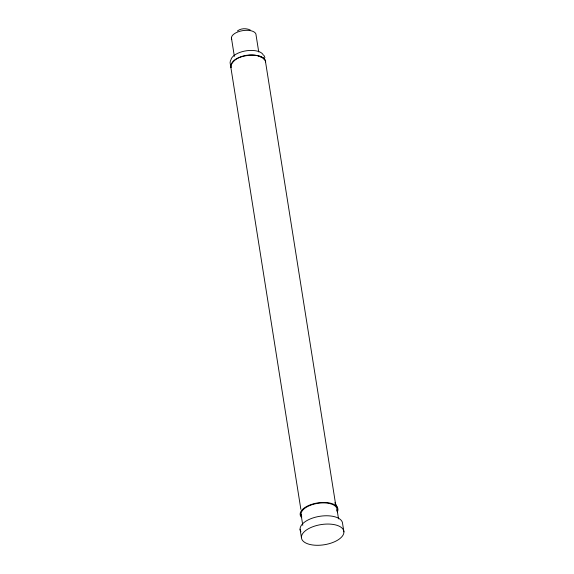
<?xml version="1.0" encoding="UTF-8"?>
<svg xmlns="http://www.w3.org/2000/svg" width="574" height="574" viewBox="0 0 574 574"><rect width="100%" height="100%" fill="white"/><g stroke="black" fill="none" stroke-linecap="round" stroke-linejoin="round"><path stroke-width="0.86" d="M230.927 67.366C230.396 58.448 242.666 56.087 249.547 55.197C254.009 54.917 258.788 55.14 262.741 57.45C264.571 56.869 267.01 66.225 264.808 59.409C255.954 51.574 234.874 54.322 230.655 66.075L300.862 509.339M230.483 60.428L230.095 62.674L230.669 66.297M237.399 30.974C241.03 28.198 246.11 28.14 250.185 29.941M264.097 55.585L264.894 57.658M337.196 507.136L335.008 502.673L335.69 504.768L265.482 61.504M230.655 66.075L231.092 67.416M343.905 531.883A21.46 10.21 -9 0 0 311.668 527.19A21.46 10.21 -9 0 0 312.385 544.948A21.46 10.21 -9 0 0 343.905 531.883L342.592 523.603A21.46 10.21 -9 0 0 318.161 516.586A21.46 10.21 -9 0 0 300.919 531.739M337.046 509.525L338.531 518.91M258.738 51.983L256.076 35.172A12.456 5.927 -9 0 0 242.537 30.666A12.456 5.927 -9 0 0 231.724 39.297M231.408 37.784L234.357 56.367M301.034 514.247L302.792 525.339M300.087 529.178L301.4 537.465M258.408 56.094A16.99 8.079 -9 0 1 259.735 56.489M260.503 56.776A16.99 8.079 -9 0 1 262.476 57.816M263.179 58.354A16.99 8.079 -9 0 1 264.234 59.56M301.73 517.662A19.078 9.069 -9 0 1 317.444 502.953A19.078 9.069 -9 0 1 337.383 511.85M301.745 516.421A18.181 8.646 -9 0 1 317.91 503.312A18.181 8.646 -9 0 1 336.83 511.068M230.913 59.926A16.553 7.871 -9 0 1 246.497 50.763A16.553 7.871 -9 0 1 263.387 55.248"/></g></svg>
